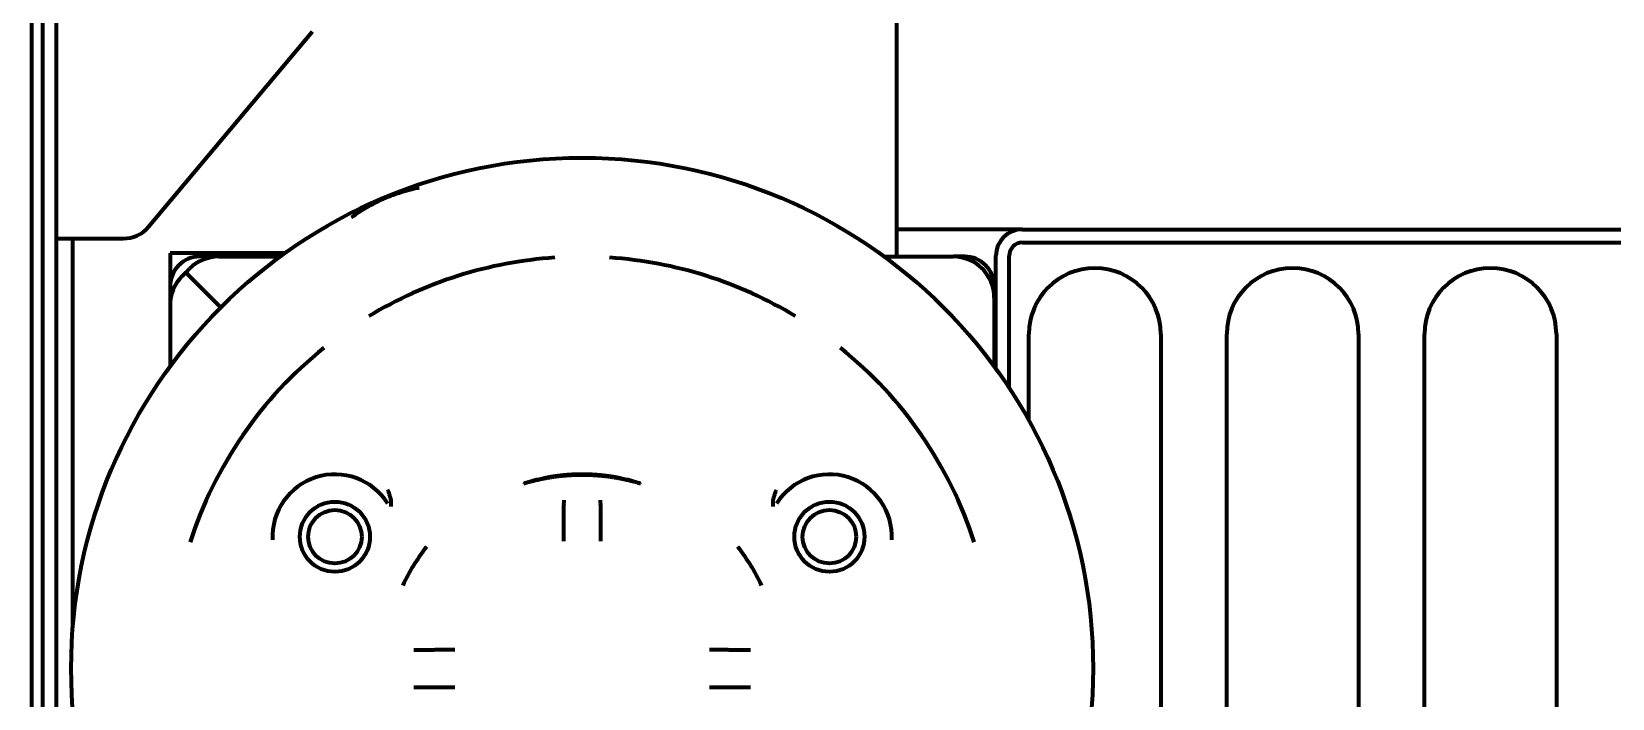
# Model space of a CAD drawing. Header units: inches. Extents: x -2983 to 7024, y 422 to 5529.
# Drawn here: x 2723.3 to 2819.2, y 4668.9 to 4709.3 of the extents above; entities that cross this region are included whole.
import ezdxf

# ---------------------------------------------------------------- set-up
doc = ezdxf.new("R2010")
doc.units = ezdxf.units.IN

msp = doc.modelspace()

# ---------------------------------------------------------------- linework, layer by layer
at = {"linetype": 'Continuous', "lineweight": 70}
for p, q in [((2724.784, 4696.789), (2724.784, 5266.55)), ((2723.284, 5013.789), (2723.284, 4526.989)), ((2723.963, 4529.989), (2723.963, 5012.789)), ((2775.784, 4695.689), (2775.784, 4777.496)), ((2730.384, 4697.504), (2740.316, 4709.341)), ((2783.388, 4697.339), (2775.784, 4697.339)), ((2783.384, 4697.339), (2889.284, 4697.339)), ((2724.784, 4626.789), (2724.784, 4696.789)), ((2724.784, 4696.789), (2726.784, 4696.789)), ((2725.784, 4673.176), (2725.784, 4696.789)), ((2726.784, 4696.789), (2728.851, 4696.789)), ((2783.384, 4696.539), (2889.284, 4696.539)), ((2738.63, 4695.889), (2731.684, 4695.889)), ((2731.684, 4695.889), (2731.684, 4693.889)), ((2734.637, 4695.689), (2733.484, 4695.689)), ((2734.636, 4695.689), (2738.354, 4695.689)), ((2775.014, 4695.689), (2779.184, 4695.689)), ((2779.884, 4695.689), (2779.184, 4695.689)), ((2781.784, 4688.882), (2781.784, 4695.739)), ((2782.584, 4687.723), (2782.584, 4695.739)), ((2732.642, 4694.731), (2732.416, 4694.505)), ((2732.642, 4694.731), (2732.869, 4694.957)), ((2732.642, 4694.731), (2733.35, 4694.024)), ((2732.642, 4694.731), (2733.35, 4694.024)), ((2731.684, 4693.889), (2731.684, 4692.736)), ((2734.764, 4692.609), (2733.35, 4694.024)), ((2734.764, 4692.609), (2733.35, 4694.024)), ((2781.684, 4693.189), (2781.684, 4693.889)), ((2731.684, 4692.737), (2731.684, 4689.019)), ((2781.684, 4693.189), (2781.684, 4689.019)), ((2783.784, 4685.741), (2783.784, 4690.989)), ((2791.784, 4690.989), (2791.784, 4598.989)), ((2795.784, 4598.989), (2795.784, 4690.989)), ((2803.784, 4690.989), (2803.784, 4598.989)), ((2807.784, 4598.989), (2807.784, 4690.989)), ((2815.784, 4690.989), (2815.784, 4598.989)), ((2745.103, 4680.522), (2745.103, 4680.846)), ((2768.265, 4680.522), (2768.265, 4680.846))]:
    msp.add_line(p, q, dxfattribs=at)
for centre, radius in [((2756.684, 4670.689), 31), ((2741.684, 4678.689), 2.125), ((2741.684, 4678.689), 1.625), ((2771.684, 4678.689), 2.125), ((2771.684, 4678.689), 1.625)]:
    msp.add_circle(centre, radius, dxfattribs=at)
for centre, radius, start, end in [((2728.851, 4698.789), 2, 270, 320), ((2783.384, 4695.739), 1.6, 90, 180), ((2783.384, 4695.739), 0.8, 90, 180), ((2733.484, 4693.889), 1.8, 90, 180), ((2734.636, 4693.189), 2.5, 90, 135), ((2756.684, 4670.689), 24.991, 93.82427, 121.17573), ((2756.684, 4670.689), 24.991, 58.82427, 86.17573), ((2779.184, 4693.189), 2.5, 0, 90), ((2779.884, 4693.889), 1.8, 0, 90), ((2734.184, 4692.737), 2.5, 135, 180), ((2787.784, 4690.989), 4, 0, 180), ((2799.784, 4690.989), 4, 0, 180), ((2811.784, 4690.989), 4, 0, 180), ((2756.684, 4670.689), 24.991, 128.82427, 162.14701), ((2756.684, 4670.689), 24.991, 17.85299, 51.17573), ((2741.684, 4678.689), 3.788, 32.24843, 182.83269), ((2771.684, 4678.689), 3.788, 357.16731, 147.75157), ((2756.684, 4670.689), 11.996, 142.00464, 155.16062), ((2756.684, 4670.689), 11.996, 24.83938, 37.99537)]:
    msp.add_arc(centre, radius, start, end, dxfattribs=at)
for points, knots in [([(2746.79, 4699.866), (2746.735, 4699.855), (2746.68, 4699.844), (2746.423, 4699.788), (2746.223, 4699.738), (2745.824, 4699.627), (2745.626, 4699.565), (2745.38, 4699.48), (2745.331, 4699.462), (2745.233, 4699.427), (2745.184, 4699.408), (2745.037, 4699.353), (2744.94, 4699.314), (2744.747, 4699.234), (2744.652, 4699.193), (2744.462, 4699.108), (2744.368, 4699.064), (2744.087, 4698.928), (2743.904, 4698.831), (2743.632, 4698.679), (2743.543, 4698.627), (2743.365, 4698.52), (2743.277, 4698.465), (2743.015, 4698.297), (2742.845, 4698.179), (2742.677, 4698.056)], [0, 0, 0, 0, 0.037205, 0.037205, 0.174747, 0.174747, 0.312289, 0.312289, 0.346675, 0.346675, 0.38106, 0.38106, 0.449832, 0.449832, 0.518603, 0.518603, 0.587374, 0.587374, 0.724916, 0.724916, 0.793687, 0.793687, 0.862458, 0.862458, 1, 1, 1, 1]), ([(2745.085, 4680.977), (2745.057, 4681.07), (2745.027, 4681.163), (2744.979, 4681.301), (2744.963, 4681.347), (2744.939, 4681.416), (2744.93, 4681.439), (2744.913, 4681.484), (2744.905, 4681.507), (2744.896, 4681.53)], [0, 0, 0, 0, 0.5, 0.5, 0.75, 0.75, 0.875, 0.875, 1, 1, 1, 1]), ([(2745.103, 4680.846), (2745.103, 4680.868), (2745.102, 4680.89), (2745.096, 4680.934), (2745.092, 4680.956), (2745.085, 4680.977)], [0, 0, 0, 0, 0.5, 0.5, 1, 1, 1, 1]), ([(2755.564, 4680.903), (2755.563, 4680.821), (2755.562, 4680.735), (2755.561, 4680.558), (2755.56, 4680.375), (2755.559, 4680.178), (2755.558, 4680.051), (2755.558, 4680.026), (2755.558, 4679.974), (2755.558, 4679.948), (2755.557, 4679.87), (2755.557, 4679.817), (2755.557, 4679.658), (2755.556, 4679.443), (2755.556, 4679.221), (2755.555, 4679.053), (2755.555, 4678.968), (2755.555, 4678.882), (2755.555, 4678.825), (2755.555, 4678.796), (2755.555, 4678.652), (2755.555, 4678.537), (2755.555, 4678.421)], [0, 0, 0, 0, 0.125, 0.125, 0.25, 0.375, 0.375, 0.40625, 0.40625, 0.4375, 0.4375, 0.5, 0.5, 0.625, 0.75, 0.75, 0.8125, 0.84375, 0.84375, 0.875, 0.875, 1, 1, 1, 1]), ([(2757.813, 4678.421), (2757.813, 4678.537), (2757.813, 4678.651), (2757.813, 4678.879), (2757.813, 4679.105), (2757.812, 4679.327), (2757.812, 4679.465), (2757.812, 4679.492), (2757.812, 4679.547), (2757.812, 4679.574), (2757.811, 4679.656), (2757.811, 4679.71), (2757.811, 4679.869), (2757.81, 4680.076), (2757.809, 4680.272), (2757.808, 4680.415), (2757.808, 4680.486), (2757.807, 4680.555), (2757.807, 4680.6), (2757.807, 4680.623), (2757.806, 4680.735), (2757.805, 4680.821), (2757.804, 4680.903)], [0, 0, 0, 0, 0.125, 0.125, 0.25, 0.375, 0.375, 0.40625, 0.40625, 0.4375, 0.4375, 0.5, 0.5, 0.625, 0.75, 0.75, 0.8125, 0.84375, 0.84375, 0.875, 0.875, 1, 1, 1, 1]), ([(2768.265, 4680.846), (2768.265, 4680.868), (2768.266, 4680.89), (2768.272, 4680.934), (2768.276, 4680.956), (2768.283, 4680.977)], [0, 0, 0, 0, 0.5, 0.5, 1, 1, 1, 1]), ([(2768.283, 4680.977), (2768.311, 4681.07), (2768.341, 4681.163), (2768.389, 4681.301), (2768.405, 4681.347), (2768.43, 4681.416), (2768.438, 4681.439), (2768.455, 4681.484), (2768.464, 4681.507), (2768.472, 4681.53)], [0, 0, 0, 0, 0.5, 0.5, 0.75, 0.75, 0.875, 0.875, 1, 1, 1, 1]), ([(2748.952, 4671.818), (2748.837, 4671.818), (2748.722, 4671.818), (2748.494, 4671.818), (2748.268, 4671.818), (2748.046, 4671.817), (2747.908, 4671.817), (2747.881, 4671.817), (2747.826, 4671.817), (2747.799, 4671.817), (2747.717, 4671.816), (2747.663, 4671.816), (2747.504, 4671.816), (2747.297, 4671.815), (2747.101, 4671.814), (2746.958, 4671.813), (2746.888, 4671.813), (2746.819, 4671.812), (2746.773, 4671.812), (2746.75, 4671.812), (2746.638, 4671.811), (2746.553, 4671.81), (2746.471, 4671.809)], [0, 0, 0, 0, 0.125, 0.125, 0.25, 0.375, 0.375, 0.40625, 0.40625, 0.4375, 0.4375, 0.5, 0.5, 0.625, 0.75, 0.75, 0.8125, 0.84375, 0.84375, 0.875, 0.875, 1, 1, 1, 1]), ([(2766.897, 4671.809), (2766.816, 4671.81), (2766.73, 4671.811), (2766.553, 4671.812), (2766.37, 4671.813), (2766.173, 4671.814), (2766.046, 4671.815), (2766.021, 4671.815), (2765.969, 4671.815), (2765.943, 4671.815), (2765.865, 4671.816), (2765.812, 4671.816), (2765.653, 4671.816), (2765.437, 4671.817), (2765.216, 4671.818), (2765.048, 4671.818), (2764.963, 4671.818), (2764.877, 4671.818), (2764.82, 4671.818), (2764.791, 4671.818), (2764.647, 4671.818), (2764.532, 4671.818), (2764.416, 4671.818)], [0, 0, 0, 0, 0.125, 0.125, 0.25, 0.375, 0.375, 0.40625, 0.40625, 0.4375, 0.4375, 0.5, 0.5, 0.625, 0.75, 0.75, 0.8125, 0.84375, 0.84375, 0.875, 0.875, 1, 1, 1, 1]), ([(2746.471, 4669.569), (2746.553, 4669.568), (2746.638, 4669.567), (2746.815, 4669.566), (2746.999, 4669.565), (2747.195, 4669.564), (2747.322, 4669.563), (2747.347, 4669.563), (2747.399, 4669.563), (2747.425, 4669.563), (2747.503, 4669.563), (2747.556, 4669.562), (2747.715, 4669.562), (2747.931, 4669.561), (2748.152, 4669.561), (2748.321, 4669.56), (2748.405, 4669.56), (2748.491, 4669.56), (2748.548, 4669.56), (2748.577, 4669.56), (2748.721, 4669.56), (2748.837, 4669.56), (2748.952, 4669.56)], [0, 0, 0, 0, 0.125, 0.125, 0.25, 0.375, 0.375, 0.40625, 0.40625, 0.4375, 0.4375, 0.5, 0.5, 0.625, 0.75, 0.75, 0.8125, 0.84375, 0.84375, 0.875, 0.875, 1, 1, 1, 1]), ([(2764.416, 4669.56), (2764.532, 4669.56), (2764.646, 4669.56), (2764.874, 4669.56), (2765.1, 4669.56), (2765.322, 4669.561), (2765.46, 4669.561), (2765.487, 4669.561), (2765.542, 4669.561), (2765.569, 4669.561), (2765.651, 4669.562), (2765.705, 4669.562), (2765.864, 4669.562), (2766.071, 4669.563), (2766.267, 4669.564), (2766.41, 4669.565), (2766.481, 4669.566), (2766.55, 4669.566), (2766.595, 4669.566), (2766.618, 4669.567), (2766.73, 4669.567), (2766.816, 4669.568), (2766.897, 4669.569)], [0, 0, 0, 0, 0.125, 0.125, 0.25, 0.375, 0.375, 0.40625, 0.40625, 0.4375, 0.4375, 0.5, 0.5, 0.625, 0.75, 0.75, 0.8125, 0.84375, 0.84375, 0.875, 0.875, 1, 1, 1, 1])]:
    msp.add_open_spline(points, degree=3, knots=knots, dxfattribs=at)
for points in [[(2753.184, 4681.93), (2753.184, 4681.931), (2753.189, 4681.934), (2753.214, 4681.944), (2753.255, 4681.958), (2753.313, 4681.978), (2753.387, 4682.002), (2753.477, 4682.03), (2753.584, 4682.062), (2753.706, 4682.096), (2753.845, 4682.133), (2753.997, 4682.172), (2754.164, 4682.212), (2754.344, 4682.251), (2754.535, 4682.289), (2754.736, 4682.326), (2754.946, 4682.361), (2755.164, 4682.392), (2755.388, 4682.42), (2755.617, 4682.444), (2755.85, 4682.463), (2756.086, 4682.478), (2756.324, 4682.488), (2756.564, 4682.493), (2756.804, 4682.493), (2757.044, 4682.488), (2757.282, 4682.478), (2757.518, 4682.463), (2757.751, 4682.444), (2757.981, 4682.42), (2758.204, 4682.392), (2758.422, 4682.361), (2758.632, 4682.326), (2758.834, 4682.289), (2759.024, 4682.251), (2759.204, 4682.212), (2759.371, 4682.172), (2759.524, 4682.133), (2759.662, 4682.096), (2759.784, 4682.062), (2759.891, 4682.03), (2759.982, 4682.002), (2760.056, 4681.978), (2760.113, 4681.958), (2760.154, 4681.944), (2760.179, 4681.934), (2760.184, 4681.931), (2760.184, 4681.93)], [(2760.184, 4681.93), (2760.184, 4681.929), (2760.179, 4681.929), (2760.154, 4681.935), (2760.113, 4681.945), (2760.056, 4681.961), (2759.982, 4681.98), (2759.892, 4682.004), (2759.785, 4682.032), (2759.663, 4682.063), (2759.525, 4682.096), (2759.373, 4682.131), (2759.207, 4682.167), (2759.028, 4682.204), (2758.837, 4682.24), (2758.636, 4682.274), (2758.426, 4682.307), (2758.208, 4682.336), (2757.984, 4682.362), (2757.754, 4682.385), (2757.52, 4682.404), (2757.283, 4682.418), (2757.045, 4682.427), (2756.804, 4682.432), (2756.564, 4682.432), (2756.323, 4682.427), (2756.085, 4682.418), (2755.848, 4682.404), (2755.614, 4682.385), (2755.384, 4682.362), (2755.16, 4682.336), (2754.942, 4682.307), (2754.732, 4682.274), (2754.531, 4682.24), (2754.341, 4682.204), (2754.161, 4682.167), (2753.995, 4682.131), (2753.843, 4682.096), (2753.705, 4682.063), (2753.583, 4682.032), (2753.476, 4682.004), (2753.386, 4681.98), (2753.312, 4681.961), (2753.255, 4681.945), (2753.214, 4681.935), (2753.19, 4681.929), (2753.184, 4681.929), (2753.184, 4681.93)]]:
    msp.add_open_spline(points, degree=3, dxfattribs=at)

doc.saveas('drawing.dxf')
